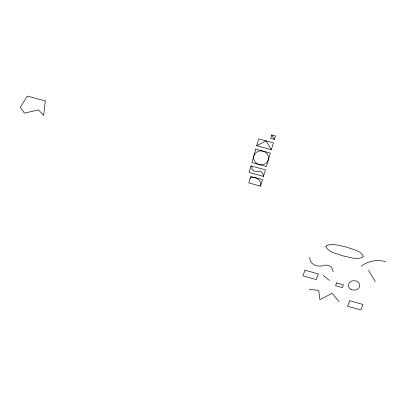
<?xml version="1.0" encoding="UTF-8"?>
<svg xmlns="http://www.w3.org/2000/svg" width="406" height="406" viewBox="0 0 406 406"><rect width="100%" height="100%" fill="white"/><g stroke="black" fill="none" stroke-linecap="round" stroke-linejoin="round"><path stroke-width="0.61" d="M250.974 165.902L249.101 172.484L263.443 176.407L265.392 169.84L250.974 165.902L252.009 167.039L251.959 167.896A6.11 5.613 10.1 0 0 251.821 168.5L251.811 168.86A1.233 1.132 11.3 0 0 252.009 169.424L252.43 169.855A7.689 7.085 10.2 0 0 254.176 170.936L254.379 171.033A3.07 2.822 10.7 0 0 255.359 171.266L259.911 171.276A3.837 3.512 9.9 0 1 261.317 171.931L261.479 172.058A4.684 4.283 10.1 0 1 262.276 172.875L263.047 174.331L263.443 176.407M256.714 145.734L258.668 138.867L273.411 142.856L271.37 149.712L256.714 145.734L266.031 140.862L271.37 149.712M271.756 134.924L270.736 138.4L274.436 139.4L275.466 135.929L271.756 134.924L274.436 139.4M260.556 186.131L262.474 179.665L250.664 176.432L248.812 182.908L260.556 186.131A7.379 6.699 11.2 0 0 258.13 179.112A7.379 6.699 11.2 0 0 250.218 177.995M309.225 289.336L318.72 290.412L319.908 299.598L332.128 293.335L339.157 301.678M323.186 275.552L329.347 280.404M368.491 270.462L375.271 281.515M333.087 271.756C332.737 265.291 327.368 264.052 322.202 265.864C316.604 267.052 309.397 263.89 309.824 257.302M361.335 266.143A24.015 19.757 -1.7 0 1 385.7 261.642M45.279 100.962L43.63 115.39L38.529 109.93L24.416 113.112L20.3 107.306L27.324 96.075L45.279 100.962M325.8 246.259C328.155 252.547 337.198 253.572 342.862 255.892C349.297 256.988 357.478 260.51 363.395 256.688C361.33 250.411 351.763 249.304 346.293 247.005C339.878 245.934 331.646 242.362 325.8 246.259M255.744 149.139L251.918 162.588L266.377 166.526L270.366 153.113L255.744 149.139M304.987 270.213L302.962 275.872L316.259 279.602L318.355 273.954L304.987 270.213M336.645 282.891L335.554 285.697L342.349 287.605L343.461 284.799L336.645 282.891M349.799 300.755L347.577 306.205L360.782 309.925L363.071 304.485L349.799 300.755M256.135 162.994A7.541 6.988 9.1 0 0 268.483 159.37A7.541 6.988 9.1 0 0 258.678 151.159A7.541 6.988 9.1 0 0 256.135 162.994M351.007 289.407A5.745 4.74 0.7 0 0 359.823 285.626A5.745 4.74 0.7 0 0 351.413 281.201A5.745 4.74 0.7 0 0 351.007 289.407"/></g></svg>
